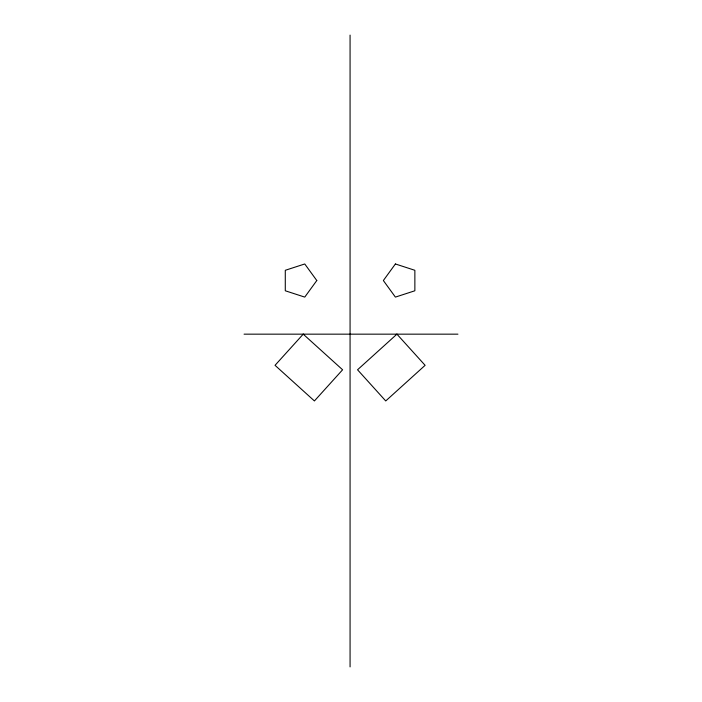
<?xml version="1.0" encoding="UTF-8"?>
<svg xmlns="http://www.w3.org/2000/svg" width="702" height="702" viewBox="0 0 702 702"><rect width="100%" height="100%" fill="white"/><g stroke="black" fill="none" stroke-linecap="round" stroke-linejoin="round"><path stroke-width="1.05" d="M244.059 334.161L457.941 334.161M350.07 35.1L350.07 666.9M316.795 280.537L304.756 297.104L285.284 290.777L285.284 270.296L304.756 263.97L316.795 280.537M395.393 263.97L383.353 280.537L395.393 297.104L414.864 290.777L414.864 270.296L395.393 263.97M303.22 334.161L275.035 365.321L314.417 400.947L342.602 369.778L303.22 334.161M396.928 334.161L357.546 369.778L385.731 400.947L425.114 365.321L396.928 334.161"/></g></svg>
